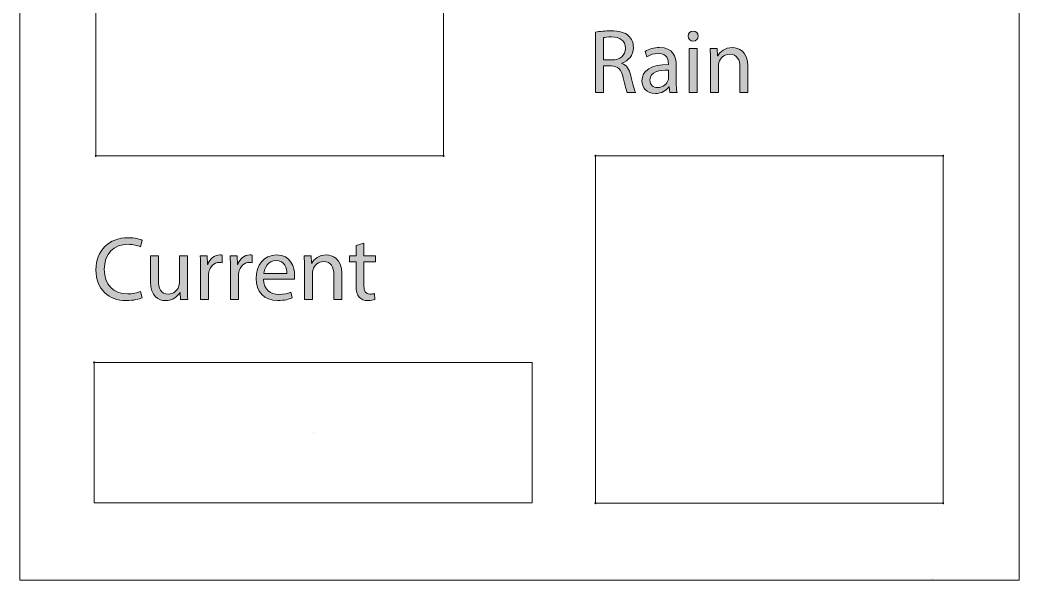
# Model space of a CAD drawing. Header units: inches. Extents: x 30.2 to 122.2, y 0.9 to 100.9.
# Drawn here: x 30.2 to 122.2, y 0.9 to 52.5 of the extents above; entities that cross this region are included whole.
import ezdxf

# ---------------------------------------------------------------- set-up
doc = ezdxf.new("R2010")
doc.units = ezdxf.units.IN
doc.header["$MEASUREMENT"] = 0
for name, color, linetype in [('20', 7, 'Continuous'), ('21', 7, 'Continuous'), ('23', 7, 'Continuous'), ('28', 7, 'Continuous'), ('41', 7, 'Continuous'), ('42', 7, 'Continuous')]:
    doc.layers.add(name, color=color, linetype=linetype)

# ---------------------------------------------------------------- blocks, each defined once
blk = doc.blocks.new('block 2')
at = {"layer": '41', "lineweight": 0}
blk.add_open_spline([(114.2, 0.979), (114.199, 0.979), (114.197, 0.978), (114.197, 0.976), (114.197, 0.975), (114.199, 0.974), (114.2, 0.974)], degree=3, knots=[0, 0, 0, 0, 1, 1, 1, 2, 2, 2, 2], dxfattribs=at)
blk = doc.blocks.new('block 3')
at = {"layer": '41', "lineweight": 0}
blk.add_open_spline([(114.197, 0.976), (114.197, 0.975), (114.199, 0.974), (114.2, 0.974), (114.201, 0.974), (114.202, 0.975), (114.202, 0.976)], degree=3, knots=[0, 0, 0, 0, 1, 1, 1, 2, 2, 2, 2], dxfattribs=at)
blk = doc.blocks.new('block 4')
at = {"layer": '41', "lineweight": 0}
blk.add_open_spline([(114.2, 0.979), (114.199, 0.979), (114.197, 0.978), (114.197, 0.976), (114.197, 0.975), (114.199, 0.974), (114.2, 0.974)], degree=3, knots=[0, 0, 0, 0, 1, 1, 1, 2, 2, 2, 2], dxfattribs=at)
blk = doc.blocks.new('block 5')
at = {"layer": '41', "lineweight": 0}
blk.add_open_spline([(114.2, 0.989), (114.199, 0.989), (114.197, 0.988), (114.197, 0.986), (114.197, 0.985), (114.199, 0.984), (114.2, 0.984)], degree=3, knots=[0, 0, 0, 0, 1, 1, 1, 2, 2, 2, 2], dxfattribs=at)
blk = doc.blocks.new('block 6')
at = {"layer": '41', "lineweight": 0}
blk.add_open_spline([(114.2, 0.999), (114.199, 0.999), (114.197, 0.998), (114.197, 0.996), (114.197, 0.995), (114.199, 0.994), (114.2, 0.994)], degree=3, knots=[0, 0, 0, 0, 1, 1, 1, 2, 2, 2, 2], dxfattribs=at)
blk = doc.blocks.new('block 7')
at = {"layer": '42', "lineweight": 0}
blk.add_open_spline([(114.197, 0.976), (114.197, 0.975), (114.199, 0.974), (114.2, 0.974), (114.201, 0.974), (114.202, 0.975), (114.202, 0.976)], degree=3, knots=[0, 0, 0, 0, 1, 1, 1, 2, 2, 2, 2], dxfattribs=at)
blk = doc.blocks.new('block 8')
at = {"layer": '42', "lineweight": 0}
blk.add_open_spline([(114.2, 0.979), (114.199, 0.979), (114.197, 0.978), (114.197, 0.976), (114.197, 0.975), (114.199, 0.974), (114.2, 0.974)], degree=3, knots=[0, 0, 0, 0, 1, 1, 1, 2, 2, 2, 2], dxfattribs=at)
blk = doc.blocks.new('block 9')
at = {"layer": '42', "lineweight": 0}
blk.add_open_spline([(114.2, 0.979), (114.199, 0.979), (114.197, 0.978), (114.197, 0.976), (114.197, 0.975), (114.199, 0.974), (114.2, 0.974)], degree=3, knots=[0, 0, 0, 0, 1, 1, 1, 2, 2, 2, 2], dxfattribs=at)
blk = doc.blocks.new('block 10')
at = {"layer": '42', "lineweight": 0}
blk.add_open_spline([(114.2, 0.989), (114.199, 0.989), (114.197, 0.988), (114.197, 0.986), (114.197, 0.985), (114.199, 0.984), (114.2, 0.984)], degree=3, knots=[0, 0, 0, 0, 1, 1, 1, 2, 2, 2, 2], dxfattribs=at)
blk = doc.blocks.new('block 11')
at = {"layer": '42', "lineweight": 0}
blk.add_open_spline([(114.2, 0.999), (114.199, 0.999), (114.197, 0.998), (114.197, 0.996), (114.197, 0.995), (114.199, 0.994), (114.2, 0.994)], degree=3, knots=[0, 0, 0, 0, 1, 1, 1, 2, 2, 2, 2], dxfattribs=at)
blk = doc.blocks.new('block 12')
at = {"layer": '20', "color": 7, "lineweight": 5}
blk.add_lwpolyline([(30.2, 0.894), (30.2, 100.894)], dxfattribs=at)
blk = doc.blocks.new('block 13')
at = {"layer": '20', "color": 7, "lineweight": 5}
blk.add_lwpolyline([(122.2, 0.894), (30.2, 0.894)], dxfattribs=at)
blk = doc.blocks.new('block 14')
at = {"layer": '20', "color": 7, "lineweight": 5}
blk.add_lwpolyline([(122.2, 100.894), (122.2, 0.894)], dxfattribs=at)
blk = doc.blocks.new('block 17')
at = {"layer": '23', "lineweight": 0}
blk.add_lwpolyline([(57.2, 14.476), (57.2, 14.476)], dxfattribs=at)
blk = doc.blocks.new('block 30')
at = {"layer": '21', "color": 2, "lineweight": 20}
blk.add_lwpolyline([(37.026, 20.95), (77.375, 20.95)], dxfattribs=at)
blk = doc.blocks.new('block 31')
at = {"layer": '21', "color": 2, "lineweight": 9}
blk.add_open_spline([(37.026, 21.002), (36.997, 21.002), (36.975, 20.979), (36.975, 20.95), (36.975, 20.922), (36.997, 20.899), (37.026, 20.899)], degree=3, knots=[0, 0, 0, 0, 1, 1, 1, 2, 2, 2, 2], dxfattribs=at)
blk = doc.blocks.new('block 32')
at = {"layer": '21', "color": 2, "lineweight": 20}
blk.add_lwpolyline([(77.375, 20.95), (77.375, 8.002)], dxfattribs=at)
blk = doc.blocks.new('block 33')
at = {"layer": '21', "color": 2, "lineweight": 20}
blk.add_lwpolyline([(77.375, 8.002), (37.026, 8.002)], dxfattribs=at)
blk = doc.blocks.new('block 34')
at = {"layer": '21', "color": 2, "lineweight": 20}
blk.add_lwpolyline([(37.026, 8.002), (37.026, 20.95)], dxfattribs=at)
blk = doc.blocks.new('block 35')
at = {"layer": '21', "color": 2, "lineweight": 9}
blk.add_open_spline([(37.077, 20.95), (37.077, 20.979), (37.054, 21.002), (37.026, 21.002), (36.997, 21.002), (36.975, 20.979), (36.975, 20.95)], degree=3, knots=[0, 0, 0, 0, 1, 1, 1, 2, 2, 2, 2], dxfattribs=at)
blk = doc.blocks.new('block 39')
at = {"layer": '21', "color": 2, "lineweight": 20}
blk.add_lwpolyline([(69.2, 71.976), (69.2, 39.976)], dxfattribs=at)
blk = doc.blocks.new('block 40')
at = {"layer": '21', "color": 2, "lineweight": 9}
blk.add_open_spline([(69.149, 39.976), (69.149, 39.948), (69.172, 39.926), (69.2, 39.926), (69.228, 39.926), (69.251, 39.948), (69.251, 39.976)], degree=3, knots=[0, 0, 0, 0, 1, 1, 1, 2, 2, 2, 2], dxfattribs=at)
blk = doc.blocks.new('block 42')
at = {"layer": '21', "color": 2, "lineweight": 20}
blk.add_lwpolyline([(69.2, 39.976), (37.2, 39.976)], dxfattribs=at)
blk = doc.blocks.new('block 43')
at = {"layer": '21', "color": 2, "lineweight": 9}
blk.add_open_spline([(37.2, 40.027), (37.172, 40.027), (37.149, 40.004), (37.149, 39.976), (37.149, 39.948), (37.172, 39.926), (37.2, 39.926)], degree=3, knots=[0, 0, 0, 0, 1, 1, 1, 2, 2, 2, 2], dxfattribs=at)
blk = doc.blocks.new('block 44')
at = {"layer": '21', "color": 2, "lineweight": 9}
blk.add_open_spline([(69.2, 39.926), (69.228, 39.926), (69.251, 39.948), (69.251, 39.976), (69.251, 40.004), (69.228, 40.027), (69.2, 40.027)], degree=3, knots=[0, 0, 0, 0, 1, 1, 1, 2, 2, 2, 2], dxfattribs=at)
blk = doc.blocks.new('block 45')
at = {"layer": '21', "color": 2, "lineweight": 20}
blk.add_lwpolyline([(37.2, 39.976), (37.2, 71.976)], dxfattribs=at)
blk = doc.blocks.new('block 47')
at = {"layer": '21', "color": 2, "lineweight": 9}
blk.add_open_spline([(37.149, 39.976), (37.149, 39.948), (37.172, 39.926), (37.2, 39.926), (37.228, 39.926), (37.251, 39.948), (37.251, 39.976)], degree=3, knots=[0, 0, 0, 0, 1, 1, 1, 2, 2, 2, 2], dxfattribs=at)
blk = doc.blocks.new('block 48')
at = {"layer": '21', "color": 2, "lineweight": 20}
blk.add_lwpolyline([(83.2, 39.976), (115.2, 39.976)], dxfattribs=at)
blk = doc.blocks.new('block 49')
at = {"layer": '21', "color": 2, "lineweight": 9}
blk.add_open_spline([(115.2, 39.926), (115.228, 39.926), (115.251, 39.948), (115.251, 39.976), (115.251, 40.004), (115.228, 40.027), (115.2, 40.027)], degree=3, knots=[0, 0, 0, 0, 1, 1, 1, 2, 2, 2, 2], dxfattribs=at)
blk = doc.blocks.new('block 50')
at = {"layer": '21', "color": 2, "lineweight": 9}
blk.add_open_spline([(83.2, 40.027), (83.172, 40.027), (83.149, 40.004), (83.149, 39.976), (83.149, 39.948), (83.172, 39.926), (83.2, 39.926)], degree=3, knots=[0, 0, 0, 0, 1, 1, 1, 2, 2, 2, 2], dxfattribs=at)
blk = doc.blocks.new('block 51')
at = {"layer": '21', "color": 2, "lineweight": 20}
blk.add_lwpolyline([(115.2, 39.976), (115.2, 7.976)], dxfattribs=at)
blk = doc.blocks.new('block 52')
at = {"layer": '21', "color": 2, "lineweight": 9}
blk.add_open_spline([(115.149, 7.976), (115.149, 7.948), (115.172, 7.926), (115.2, 7.926), (115.228, 7.926), (115.251, 7.948), (115.251, 7.976)], degree=3, knots=[0, 0, 0, 0, 1, 1, 1, 2, 2, 2, 2], dxfattribs=at)
blk = doc.blocks.new('block 53')
at = {"layer": '21', "color": 2, "lineweight": 9}
blk.add_open_spline([(115.251, 39.976), (115.251, 40.004), (115.228, 40.027), (115.2, 40.027), (115.172, 40.027), (115.149, 40.004), (115.149, 39.976)], degree=3, knots=[0, 0, 0, 0, 1, 1, 1, 2, 2, 2, 2], dxfattribs=at)
blk = doc.blocks.new('block 54')
at = {"layer": '21', "color": 2, "lineweight": 20}
blk.add_lwpolyline([(115.2, 7.976), (83.2, 7.976)], dxfattribs=at)
blk = doc.blocks.new('block 55')
at = {"layer": '21', "color": 2, "lineweight": 9}
blk.add_open_spline([(83.2, 8.027), (83.172, 8.027), (83.149, 8.004), (83.149, 7.976), (83.149, 7.948), (83.172, 7.926), (83.2, 7.926)], degree=3, knots=[0, 0, 0, 0, 1, 1, 1, 2, 2, 2, 2], dxfattribs=at)
blk = doc.blocks.new('block 56')
at = {"layer": '21', "color": 2, "lineweight": 9}
blk.add_open_spline([(115.2, 7.926), (115.228, 7.926), (115.251, 7.948), (115.251, 7.976), (115.251, 8.004), (115.228, 8.027), (115.2, 8.027)], degree=3, knots=[0, 0, 0, 0, 1, 1, 1, 2, 2, 2, 2], dxfattribs=at)
blk = doc.blocks.new('block 57')
at = {"layer": '21', "color": 2, "lineweight": 20}
blk.add_lwpolyline([(83.2, 7.976), (83.2, 39.976)], dxfattribs=at)
blk = doc.blocks.new('block 58')
at = {"layer": '21', "color": 2, "lineweight": 9}
blk.add_open_spline([(83.251, 39.976), (83.251, 40.004), (83.228, 40.027), (83.2, 40.027), (83.172, 40.027), (83.149, 40.004), (83.149, 39.976)], degree=3, knots=[0, 0, 0, 0, 1, 1, 1, 2, 2, 2, 2], dxfattribs=at)
blk = doc.blocks.new('block 59')
at = {"layer": '21', "color": 2, "lineweight": 9}
blk.add_open_spline([(83.149, 7.976), (83.149, 7.948), (83.172, 7.926), (83.2, 7.926), (83.228, 7.926), (83.251, 7.948), (83.251, 7.976)], degree=3, knots=[0, 0, 0, 0, 1, 1, 1, 2, 2, 2, 2], dxfattribs=at)
blk = doc.blocks.new('block 61')
at = {"layer": '28'}
h = blk.add_hatch(color=7, dxfattribs=at)
h.dxf.hatch_style = 2
edge = h.paths.add_edge_path()
edge.add_spline(control_points=[(83.213, 51.38), (83.581, 51.455), (84.109, 51.497), (84.611, 51.497), (85.389, 51.497), (85.892, 51.355), (86.243, 51.037), (86.528, 50.786), (86.687, 50.4), (86.687, 49.965), (86.687, 49.22), (86.218, 48.726), (85.624, 48.526), (85.624, 48.526), (85.624, 48.5), (85.624, 48.5), (86.059, 48.35), (86.319, 47.948), (86.452, 47.362), (86.637, 46.575), (86.771, 46.031), (86.888, 45.814), (86.888, 45.814), (86.134, 45.814), (86.134, 45.814), (86.042, 45.973), (85.917, 46.458), (85.758, 47.161), (85.59, 47.94), (85.289, 48.233), (84.628, 48.258), (84.628, 48.258), (83.941, 48.258), (83.941, 48.258), (83.941, 48.258), (83.941, 45.814), (83.941, 45.814), (83.941, 45.814), (83.213, 45.814), (83.213, 45.814), (83.213, 45.814), (83.213, 51.38), (83.213, 51.38)], knot_values=[0, 0, 0, 0, 1, 1, 1, 2, 2, 2, 3, 3, 3, 4, 4, 4, 5, 5, 5, 6, 6, 6, 7, 7, 7, 8, 8, 8, 9, 9, 9, 10, 10, 10, 11, 11, 11, 12, 12, 12, 13, 13, 13, 14, 14, 14, 14], degree=3, periodic=1)
edge = h.paths.add_edge_path()
edge.add_spline(control_points=[(83.941, 48.81), (83.941, 48.81), (84.686, 48.81), (84.686, 48.81), (85.465, 48.81), (85.959, 49.237), (85.959, 49.882), (85.959, 50.61), (85.431, 50.928), (84.661, 50.936), (84.309, 50.936), (84.059, 50.903), (83.941, 50.869), (83.941, 50.869), (83.941, 48.81), (83.941, 48.81)], knot_values=[0, 0, 0, 0, 1, 1, 1, 2, 2, 2, 3, 3, 3, 4, 4, 4, 5, 5, 5, 5], degree=3, periodic=1)
h = blk.add_hatch(color=7, dxfattribs=at)
h.dxf.hatch_style = 2
edge = h.paths.add_edge_path()
edge.add_spline(control_points=[(92.646, 51.003), (92.654, 50.752), (92.47, 50.551), (92.177, 50.551), (91.918, 50.551), (91.734, 50.752), (91.734, 51.003), (91.734, 51.263), (91.926, 51.464), (92.194, 51.464), (92.47, 51.464), (92.646, 51.263), (92.646, 51.003)], knot_values=[0, 0, 0, 0, 1, 1, 1, 2, 2, 2, 3, 3, 3, 4, 4, 4, 4], degree=3, periodic=1)
h.paths.add_polyline_path([(91.826, 45.814), (91.826, 49.865), (92.562, 49.865), (92.562, 45.814)])
h = blk.add_hatch(color=7, dxfattribs=at)
h.dxf.hatch_style = 2
edge = h.paths.add_edge_path()
edge.add_spline(control_points=[(90.035, 45.814), (90.035, 45.814), (89.976, 46.324), (89.976, 46.324), (89.976, 46.324), (89.951, 46.324), (89.951, 46.324), (89.725, 46.006), (89.29, 45.722), (88.712, 45.722), (87.892, 45.722), (87.473, 46.299), (87.473, 46.885), (87.473, 47.864), (88.344, 48.4), (89.909, 48.392), (89.909, 48.392), (89.909, 48.475), (89.909, 48.475), (89.909, 48.81), (89.817, 49.413), (88.989, 49.413), (88.612, 49.413), (88.219, 49.296), (87.934, 49.112), (87.934, 49.112), (87.767, 49.597), (87.767, 49.597), (88.101, 49.815), (88.587, 49.957), (89.097, 49.957), (90.336, 49.957), (90.638, 49.112), (90.638, 48.3), (90.638, 48.3), (90.638, 46.784), (90.638, 46.784), (90.638, 46.433), (90.654, 46.09), (90.705, 45.814), (90.705, 45.814), (90.035, 45.814), (90.035, 45.814)], knot_values=[0, 0, 0, 0, 1, 1, 1, 2, 2, 2, 3, 3, 3, 4, 4, 4, 5, 5, 5, 6, 6, 6, 7, 7, 7, 8, 8, 8, 9, 9, 9, 10, 10, 10, 11, 11, 11, 12, 12, 12, 13, 13, 13, 14, 14, 14, 14], degree=3, periodic=1)
edge = h.paths.add_edge_path()
edge.add_spline(control_points=[(89.926, 47.881), (89.123, 47.898), (88.21, 47.756), (88.21, 46.969), (88.21, 46.492), (88.528, 46.266), (88.905, 46.266), (89.432, 46.266), (89.767, 46.6), (89.884, 46.944), (89.909, 47.019), (89.926, 47.103), (89.926, 47.178), (89.926, 47.178), (89.926, 47.881), (89.926, 47.881)], knot_values=[0, 0, 0, 0, 1, 1, 1, 2, 2, 2, 3, 3, 3, 4, 4, 4, 5, 5, 5, 5], degree=3, periodic=1)
h = blk.add_hatch(color=7, dxfattribs=at)
h.dxf.hatch_style = 2
edge = h.paths.add_edge_path()
edge.add_spline(control_points=[(93.784, 48.768), (93.784, 49.187), (93.776, 49.53), (93.751, 49.865), (93.751, 49.865), (94.404, 49.865), (94.404, 49.865), (94.404, 49.865), (94.446, 49.195), (94.446, 49.195), (94.446, 49.195), (94.462, 49.195), (94.462, 49.195), (94.663, 49.58), (95.132, 49.957), (95.802, 49.957), (96.362, 49.957), (97.233, 49.622), (97.233, 48.233), (97.233, 48.233), (97.233, 45.814), (97.233, 45.814), (97.233, 45.814), (96.496, 45.814), (96.496, 45.814), (96.496, 45.814), (96.496, 48.149), (96.496, 48.149), (96.496, 48.802), (96.254, 49.346), (95.559, 49.346), (95.073, 49.346), (94.697, 49.003), (94.571, 48.593), (94.538, 48.5), (94.521, 48.375), (94.521, 48.249), (94.521, 48.249), (94.521, 45.814), (94.521, 45.814), (94.521, 45.814), (93.784, 45.814), (93.784, 45.814), (93.784, 45.814), (93.784, 48.768), (93.784, 48.768)], knot_values=[0, 0, 0, 0, 1, 1, 1, 2, 2, 2, 3, 3, 3, 4, 4, 4, 5, 5, 5, 6, 6, 6, 7, 7, 7, 8, 8, 8, 9, 9, 9, 10, 10, 10, 11, 11, 11, 12, 12, 12, 13, 13, 13, 14, 14, 14, 15, 15, 15, 15], degree=3, periodic=1)
at = {"layer": '28', "lineweight": 0}
blk.add_lwpolyline([(91.826, 45.814), (91.826, 49.865), (92.562, 49.865), (92.562, 45.814), (91.826, 45.814)], dxfattribs=at)
for points, knots in [([(83.213, 51.38), (83.581, 51.455), (84.109, 51.497), (84.611, 51.497), (85.389, 51.497), (85.892, 51.355), (86.243, 51.037), (86.528, 50.786), (86.687, 50.4), (86.687, 49.965), (86.687, 49.22), (86.218, 48.726), (85.624, 48.526), (85.624, 48.526), (85.624, 48.5), (85.624, 48.5), (86.059, 48.35), (86.319, 47.948), (86.452, 47.362), (86.637, 46.575), (86.771, 46.031), (86.888, 45.814), (86.888, 45.814), (86.134, 45.814), (86.134, 45.814), (86.042, 45.973), (85.917, 46.458), (85.758, 47.161), (85.59, 47.94), (85.289, 48.233), (84.628, 48.258), (84.628, 48.258), (83.941, 48.258), (83.941, 48.258), (83.941, 48.258), (83.941, 45.814), (83.941, 45.814), (83.941, 45.814), (83.213, 45.814), (83.213, 45.814), (83.213, 45.814), (83.213, 51.38), (83.213, 51.38)], [0, 0, 0, 0, 1, 1, 1, 2, 2, 2, 3, 3, 3, 4, 4, 4, 5, 5, 5, 6, 6, 6, 7, 7, 7, 8, 8, 8, 9, 9, 9, 10, 10, 10, 11, 11, 11, 12, 12, 12, 13, 13, 13, 14, 14, 14, 14]), ([(83.941, 48.81), (83.941, 48.81), (84.686, 48.81), (84.686, 48.81), (85.465, 48.81), (85.959, 49.237), (85.959, 49.882), (85.959, 50.61), (85.431, 50.928), (84.661, 50.936), (84.309, 50.936), (84.059, 50.903), (83.941, 50.869), (83.941, 50.869), (83.941, 48.81), (83.941, 48.81)], [0, 0, 0, 0, 1, 1, 1, 2, 2, 2, 3, 3, 3, 4, 4, 4, 5, 5, 5, 5]), ([(92.646, 51.003), (92.654, 50.752), (92.47, 50.551), (92.177, 50.551), (91.918, 50.551), (91.734, 50.752), (91.734, 51.003), (91.734, 51.263), (91.926, 51.464), (92.194, 51.464), (92.47, 51.464), (92.646, 51.263), (92.646, 51.003)], [0, 0, 0, 0, 1, 1, 1, 2, 2, 2, 3, 3, 3, 4, 4, 4, 4]), ([(90.035, 45.814), (90.035, 45.814), (89.976, 46.324), (89.976, 46.324), (89.976, 46.324), (89.951, 46.324), (89.951, 46.324), (89.725, 46.006), (89.29, 45.722), (88.712, 45.722), (87.892, 45.722), (87.473, 46.299), (87.473, 46.885), (87.473, 47.864), (88.344, 48.4), (89.909, 48.392), (89.909, 48.392), (89.909, 48.475), (89.909, 48.475), (89.909, 48.81), (89.817, 49.413), (88.989, 49.413), (88.612, 49.413), (88.219, 49.296), (87.934, 49.112), (87.934, 49.112), (87.767, 49.597), (87.767, 49.597), (88.101, 49.815), (88.587, 49.957), (89.097, 49.957), (90.336, 49.957), (90.638, 49.112), (90.638, 48.3), (90.638, 48.3), (90.638, 46.784), (90.638, 46.784), (90.638, 46.433), (90.654, 46.09), (90.705, 45.814), (90.705, 45.814), (90.035, 45.814), (90.035, 45.814)], [0, 0, 0, 0, 1, 1, 1, 2, 2, 2, 3, 3, 3, 4, 4, 4, 5, 5, 5, 6, 6, 6, 7, 7, 7, 8, 8, 8, 9, 9, 9, 10, 10, 10, 11, 11, 11, 12, 12, 12, 13, 13, 13, 14, 14, 14, 14]), ([(93.784, 48.768), (93.784, 49.187), (93.776, 49.53), (93.751, 49.865), (93.751, 49.865), (94.404, 49.865), (94.404, 49.865), (94.404, 49.865), (94.446, 49.195), (94.446, 49.195), (94.446, 49.195), (94.462, 49.195), (94.462, 49.195), (94.663, 49.58), (95.132, 49.957), (95.802, 49.957), (96.362, 49.957), (97.233, 49.622), (97.233, 48.233), (97.233, 48.233), (97.233, 45.814), (97.233, 45.814), (97.233, 45.814), (96.496, 45.814), (96.496, 45.814), (96.496, 45.814), (96.496, 48.149), (96.496, 48.149), (96.496, 48.802), (96.254, 49.346), (95.559, 49.346), (95.073, 49.346), (94.697, 49.003), (94.571, 48.593), (94.538, 48.5), (94.521, 48.375), (94.521, 48.249), (94.521, 48.249), (94.521, 45.814), (94.521, 45.814), (94.521, 45.814), (93.784, 45.814), (93.784, 45.814), (93.784, 45.814), (93.784, 48.768), (93.784, 48.768)], [0, 0, 0, 0, 1, 1, 1, 2, 2, 2, 3, 3, 3, 4, 4, 4, 5, 5, 5, 6, 6, 6, 7, 7, 7, 8, 8, 8, 9, 9, 9, 10, 10, 10, 11, 11, 11, 12, 12, 12, 13, 13, 13, 14, 14, 14, 15, 15, 15, 15]), ([(89.926, 47.881), (89.123, 47.898), (88.21, 47.756), (88.21, 46.969), (88.21, 46.492), (88.528, 46.266), (88.905, 46.266), (89.432, 46.266), (89.767, 46.6), (89.884, 46.944), (89.909, 47.019), (89.926, 47.103), (89.926, 47.178), (89.926, 47.178), (89.926, 47.881), (89.926, 47.881)], [0, 0, 0, 0, 1, 1, 1, 2, 2, 2, 3, 3, 3, 4, 4, 4, 5, 5, 5, 5])]:
    blk.add_open_spline(points, degree=3, knots=knots, dxfattribs=at)
blk = doc.blocks.new('block 62')
at = {"layer": '28'}
h = blk.add_hatch(color=7, dxfattribs=at)
h.dxf.hatch_style = 2
edge = h.paths.add_edge_path()
edge.add_spline(control_points=[(41.456, 26.91), (41.189, 26.777), (40.656, 26.643), (39.972, 26.643), (38.389, 26.643), (37.198, 27.643), (37.198, 29.485), (37.198, 31.243), (38.389, 32.435), (40.131, 32.435), (40.831, 32.435), (41.272, 32.285), (41.464, 32.185), (41.464, 32.185), (41.289, 31.593), (41.289, 31.593), (41.014, 31.727), (40.622, 31.826), (40.156, 31.826), (38.839, 31.826), (37.964, 30.985), (37.964, 29.51), (37.964, 28.135), (38.756, 27.252), (40.122, 27.252), (40.564, 27.252), (41.014, 27.343), (41.306, 27.485), (41.306, 27.485), (41.456, 26.91), (41.456, 26.91)], knot_values=[0, 0, 0, 0, 1, 1, 1, 2, 2, 2, 3, 3, 3, 4, 4, 4, 5, 5, 5, 6, 6, 6, 7, 7, 7, 8, 8, 8, 9, 9, 9, 10, 10, 10, 10], degree=3, periodic=1)
h = blk.add_hatch(color=7, dxfattribs=at)
h.dxf.hatch_style = 2
edge = h.paths.add_edge_path()
edge.add_spline(control_points=[(61.875, 31.918), (61.875, 31.918), (61.875, 30.76), (61.875, 30.76), (61.875, 30.76), (62.924, 30.76), (62.924, 30.76), (62.924, 30.76), (62.924, 30.201), (62.924, 30.201), (62.924, 30.201), (61.875, 30.201), (61.875, 30.201), (61.875, 30.201), (61.875, 28.027), (61.875, 28.027), (61.875, 27.527), (62.016, 27.243), (62.425, 27.243), (62.616, 27.243), (62.758, 27.268), (62.85, 27.293), (62.85, 27.293), (62.883, 26.743), (62.883, 26.743), (62.741, 26.685), (62.516, 26.643), (62.233, 26.643), (61.891, 26.643), (61.616, 26.752), (61.441, 26.952), (61.233, 27.168), (61.158, 27.527), (61.158, 28.002), (61.158, 28.002), (61.158, 30.201), (61.158, 30.201), (61.158, 30.201), (60.533, 30.201), (60.533, 30.201), (60.533, 30.201), (60.533, 30.76), (60.533, 30.76), (60.533, 30.76), (61.158, 30.76), (61.158, 30.76), (61.158, 30.76), (61.158, 31.727), (61.158, 31.727), (61.158, 31.727), (61.875, 31.918), (61.875, 31.918)], knot_values=[0, 0, 0, 0, 1, 1, 1, 2, 2, 2, 3, 3, 3, 4, 4, 4, 5, 5, 5, 6, 6, 6, 7, 7, 7, 8, 8, 8, 9, 9, 9, 10, 10, 10, 11, 11, 11, 12, 12, 12, 13, 13, 13, 14, 14, 14, 15, 15, 15, 16, 16, 16, 17, 17, 17, 17], degree=3, periodic=1)
h = blk.add_hatch(color=7, dxfattribs=at)
h.dxf.hatch_style = 2
edge = h.paths.add_edge_path()
edge.add_spline(control_points=[(45.613, 27.827), (45.613, 27.41), (45.621, 27.043), (45.646, 26.727), (45.646, 26.727), (44.996, 26.727), (44.996, 26.727), (44.996, 26.727), (44.955, 27.385), (44.955, 27.385), (44.955, 27.385), (44.938, 27.385), (44.938, 27.385), (44.746, 27.06), (44.321, 26.635), (43.605, 26.635), (42.971, 26.635), (42.213, 26.985), (42.213, 28.402), (42.213, 28.402), (42.213, 30.76), (42.213, 30.76), (42.213, 30.76), (42.946, 30.76), (42.946, 30.76), (42.946, 30.76), (42.946, 28.527), (42.946, 28.527), (42.946, 27.76), (43.18, 27.243), (43.846, 27.243), (44.338, 27.243), (44.679, 27.585), (44.813, 27.91), (44.854, 28.018), (44.879, 28.152), (44.879, 28.285), (44.879, 28.285), (44.879, 30.76), (44.879, 30.76), (44.879, 30.76), (45.613, 30.76), (45.613, 30.76), (45.613, 30.76), (45.613, 27.827), (45.613, 27.827)], knot_values=[0, 0, 0, 0, 1, 1, 1, 2, 2, 2, 3, 3, 3, 4, 4, 4, 5, 5, 5, 6, 6, 6, 7, 7, 7, 8, 8, 8, 9, 9, 9, 10, 10, 10, 11, 11, 11, 12, 12, 12, 13, 13, 13, 14, 14, 14, 15, 15, 15, 15], degree=3, periodic=1)
h = blk.add_hatch(color=7, dxfattribs=at)
h.dxf.hatch_style = 2
edge = h.paths.add_edge_path()
edge.add_spline(control_points=[(46.828, 29.501), (46.828, 29.976), (46.82, 30.385), (46.795, 30.76), (46.795, 30.76), (47.437, 30.76), (47.437, 30.76), (47.437, 30.76), (47.462, 29.968), (47.462, 29.968), (47.462, 29.968), (47.495, 29.968), (47.495, 29.968), (47.678, 30.51), (48.12, 30.852), (48.612, 30.852), (48.695, 30.852), (48.753, 30.843), (48.82, 30.826), (48.82, 30.826), (48.82, 30.135), (48.82, 30.135), (48.745, 30.151), (48.67, 30.16), (48.57, 30.16), (48.053, 30.16), (47.687, 29.768), (47.587, 29.218), (47.57, 29.118), (47.553, 29.002), (47.553, 28.876), (47.553, 28.876), (47.553, 26.727), (47.553, 26.727), (47.553, 26.727), (46.828, 26.727), (46.828, 26.727), (46.828, 26.727), (46.828, 29.501), (46.828, 29.501)], knot_values=[0, 0, 0, 0, 1, 1, 1, 2, 2, 2, 3, 3, 3, 4, 4, 4, 5, 5, 5, 6, 6, 6, 7, 7, 7, 8, 8, 8, 9, 9, 9, 10, 10, 10, 11, 11, 11, 12, 12, 12, 13, 13, 13, 13], degree=3, periodic=1)
h = blk.add_hatch(color=7, dxfattribs=at)
h.dxf.hatch_style = 2
edge = h.paths.add_edge_path()
edge.add_spline(control_points=[(49.586, 29.501), (49.586, 29.976), (49.578, 30.385), (49.553, 30.76), (49.553, 30.76), (50.194, 30.76), (50.194, 30.76), (50.194, 30.76), (50.219, 29.968), (50.219, 29.968), (50.219, 29.968), (50.253, 29.968), (50.253, 29.968), (50.436, 30.51), (50.878, 30.852), (51.369, 30.852), (51.453, 30.852), (51.511, 30.843), (51.578, 30.826), (51.578, 30.826), (51.578, 30.135), (51.578, 30.135), (51.503, 30.151), (51.428, 30.16), (51.328, 30.16), (50.811, 30.16), (50.444, 29.768), (50.344, 29.218), (50.328, 29.118), (50.311, 29.002), (50.311, 28.876), (50.311, 28.876), (50.311, 26.727), (50.311, 26.727), (50.311, 26.727), (49.586, 26.727), (49.586, 26.727), (49.586, 26.727), (49.586, 29.501), (49.586, 29.501)], knot_values=[0, 0, 0, 0, 1, 1, 1, 2, 2, 2, 3, 3, 3, 4, 4, 4, 5, 5, 5, 6, 6, 6, 7, 7, 7, 8, 8, 8, 9, 9, 9, 10, 10, 10, 11, 11, 11, 12, 12, 12, 13, 13, 13, 13], degree=3, periodic=1)
h = blk.add_hatch(color=7, dxfattribs=at)
h.dxf.hatch_style = 2
edge = h.paths.add_edge_path()
edge.add_spline(control_points=[(52.635, 28.61), (52.652, 27.618), (53.285, 27.21), (54.019, 27.21), (54.544, 27.21), (54.86, 27.302), (55.135, 27.418), (55.135, 27.418), (55.26, 26.893), (55.26, 26.893), (55.002, 26.777), (54.56, 26.643), (53.919, 26.643), (52.677, 26.643), (51.935, 27.46), (51.935, 28.677), (51.935, 29.893), (52.652, 30.852), (53.827, 30.852), (55.144, 30.852), (55.493, 29.693), (55.493, 28.952), (55.493, 28.802), (55.477, 28.685), (55.468, 28.61), (55.468, 28.61), (52.635, 28.61), (52.635, 28.61)], knot_values=[0, 0, 0, 0, 1, 1, 1, 2, 2, 2, 3, 3, 3, 4, 4, 4, 5, 5, 5, 6, 6, 6, 7, 7, 7, 8, 8, 8, 9, 9, 9, 9], degree=3, periodic=1)
edge = h.paths.add_edge_path()
edge.add_spline(control_points=[(54.785, 29.135), (54.794, 29.602), (54.594, 30.326), (53.769, 30.326), (53.027, 30.326), (52.702, 29.643), (52.644, 29.135), (52.644, 29.135), (54.785, 29.135), (54.785, 29.135)], knot_values=[0, 0, 0, 0, 1, 1, 1, 2, 2, 2, 3, 3, 3, 3], degree=3, periodic=1)
h = blk.add_hatch(color=7, dxfattribs=at)
h.dxf.hatch_style = 2
edge = h.paths.add_edge_path()
edge.add_spline(control_points=[(56.401, 29.668), (56.401, 30.085), (56.393, 30.426), (56.368, 30.76), (56.368, 30.76), (57.018, 30.76), (57.018, 30.76), (57.018, 30.76), (57.059, 30.093), (57.059, 30.093), (57.059, 30.093), (57.076, 30.093), (57.076, 30.093), (57.276, 30.476), (57.743, 30.852), (58.409, 30.852), (58.967, 30.852), (59.834, 30.518), (59.834, 29.135), (59.834, 29.135), (59.834, 26.727), (59.834, 26.727), (59.834, 26.727), (59.101, 26.727), (59.101, 26.727), (59.101, 26.727), (59.101, 29.051), (59.101, 29.051), (59.101, 29.702), (58.859, 30.243), (58.168, 30.243), (57.684, 30.243), (57.309, 29.901), (57.184, 29.493), (57.151, 29.401), (57.134, 29.276), (57.134, 29.152), (57.134, 29.152), (57.134, 26.727), (57.134, 26.727), (57.134, 26.727), (56.401, 26.727), (56.401, 26.727), (56.401, 26.727), (56.401, 29.668), (56.401, 29.668)], knot_values=[0, 0, 0, 0, 1, 1, 1, 2, 2, 2, 3, 3, 3, 4, 4, 4, 5, 5, 5, 6, 6, 6, 7, 7, 7, 8, 8, 8, 9, 9, 9, 10, 10, 10, 11, 11, 11, 12, 12, 12, 13, 13, 13, 14, 14, 14, 15, 15, 15, 15], degree=3, periodic=1)
at = {"layer": '28', "lineweight": 0}
for points, knots in [([(41.456, 26.91), (41.189, 26.777), (40.656, 26.643), (39.972, 26.643), (38.389, 26.643), (37.198, 27.643), (37.198, 29.485), (37.198, 31.243), (38.389, 32.435), (40.131, 32.435), (40.831, 32.435), (41.272, 32.285), (41.464, 32.185), (41.464, 32.185), (41.289, 31.593), (41.289, 31.593), (41.014, 31.727), (40.622, 31.826), (40.156, 31.826), (38.839, 31.826), (37.964, 30.985), (37.964, 29.51), (37.964, 28.135), (38.756, 27.252), (40.122, 27.252), (40.564, 27.252), (41.014, 27.343), (41.306, 27.485), (41.306, 27.485), (41.456, 26.91), (41.456, 26.91)], [0, 0, 0, 0, 1, 1, 1, 2, 2, 2, 3, 3, 3, 4, 4, 4, 5, 5, 5, 6, 6, 6, 7, 7, 7, 8, 8, 8, 9, 9, 9, 10, 10, 10, 10]), ([(61.875, 31.918), (61.875, 31.918), (61.875, 30.76), (61.875, 30.76), (61.875, 30.76), (62.924, 30.76), (62.924, 30.76), (62.924, 30.76), (62.924, 30.201), (62.924, 30.201), (62.924, 30.201), (61.875, 30.201), (61.875, 30.201), (61.875, 30.201), (61.875, 28.027), (61.875, 28.027), (61.875, 27.527), (62.016, 27.243), (62.425, 27.243), (62.616, 27.243), (62.758, 27.268), (62.85, 27.293), (62.85, 27.293), (62.883, 26.743), (62.883, 26.743), (62.741, 26.685), (62.516, 26.643), (62.233, 26.643), (61.891, 26.643), (61.616, 26.752), (61.441, 26.952), (61.233, 27.168), (61.158, 27.527), (61.158, 28.002), (61.158, 28.002), (61.158, 30.201), (61.158, 30.201), (61.158, 30.201), (60.533, 30.201), (60.533, 30.201), (60.533, 30.201), (60.533, 30.76), (60.533, 30.76), (60.533, 30.76), (61.158, 30.76), (61.158, 30.76), (61.158, 30.76), (61.158, 31.727), (61.158, 31.727), (61.158, 31.727), (61.875, 31.918), (61.875, 31.918)], [0, 0, 0, 0, 1, 1, 1, 2, 2, 2, 3, 3, 3, 4, 4, 4, 5, 5, 5, 6, 6, 6, 7, 7, 7, 8, 8, 8, 9, 9, 9, 10, 10, 10, 11, 11, 11, 12, 12, 12, 13, 13, 13, 14, 14, 14, 15, 15, 15, 16, 16, 16, 17, 17, 17, 17]), ([(45.613, 27.827), (45.613, 27.41), (45.621, 27.043), (45.646, 26.727), (45.646, 26.727), (44.996, 26.727), (44.996, 26.727), (44.996, 26.727), (44.955, 27.385), (44.955, 27.385), (44.955, 27.385), (44.938, 27.385), (44.938, 27.385), (44.746, 27.06), (44.321, 26.635), (43.605, 26.635), (42.971, 26.635), (42.213, 26.985), (42.213, 28.402), (42.213, 28.402), (42.213, 30.76), (42.213, 30.76), (42.213, 30.76), (42.946, 30.76), (42.946, 30.76), (42.946, 30.76), (42.946, 28.527), (42.946, 28.527), (42.946, 27.76), (43.18, 27.243), (43.846, 27.243), (44.338, 27.243), (44.679, 27.585), (44.813, 27.91), (44.854, 28.018), (44.879, 28.152), (44.879, 28.285), (44.879, 28.285), (44.879, 30.76), (44.879, 30.76), (44.879, 30.76), (45.613, 30.76), (45.613, 30.76), (45.613, 30.76), (45.613, 27.827), (45.613, 27.827)], [0, 0, 0, 0, 1, 1, 1, 2, 2, 2, 3, 3, 3, 4, 4, 4, 5, 5, 5, 6, 6, 6, 7, 7, 7, 8, 8, 8, 9, 9, 9, 10, 10, 10, 11, 11, 11, 12, 12, 12, 13, 13, 13, 14, 14, 14, 15, 15, 15, 15]), ([(46.828, 29.501), (46.828, 29.976), (46.82, 30.385), (46.795, 30.76), (46.795, 30.76), (47.437, 30.76), (47.437, 30.76), (47.437, 30.76), (47.462, 29.968), (47.462, 29.968), (47.462, 29.968), (47.495, 29.968), (47.495, 29.968), (47.678, 30.51), (48.12, 30.852), (48.612, 30.852), (48.695, 30.852), (48.753, 30.843), (48.82, 30.826), (48.82, 30.826), (48.82, 30.135), (48.82, 30.135), (48.745, 30.151), (48.67, 30.16), (48.57, 30.16), (48.053, 30.16), (47.687, 29.768), (47.587, 29.218), (47.57, 29.118), (47.553, 29.002), (47.553, 28.876), (47.553, 28.876), (47.553, 26.727), (47.553, 26.727), (47.553, 26.727), (46.828, 26.727), (46.828, 26.727), (46.828, 26.727), (46.828, 29.501), (46.828, 29.501)], [0, 0, 0, 0, 1, 1, 1, 2, 2, 2, 3, 3, 3, 4, 4, 4, 5, 5, 5, 6, 6, 6, 7, 7, 7, 8, 8, 8, 9, 9, 9, 10, 10, 10, 11, 11, 11, 12, 12, 12, 13, 13, 13, 13]), ([(49.586, 29.501), (49.586, 29.976), (49.578, 30.385), (49.553, 30.76), (49.553, 30.76), (50.194, 30.76), (50.194, 30.76), (50.194, 30.76), (50.219, 29.968), (50.219, 29.968), (50.219, 29.968), (50.253, 29.968), (50.253, 29.968), (50.436, 30.51), (50.878, 30.852), (51.369, 30.852), (51.453, 30.852), (51.511, 30.843), (51.578, 30.826), (51.578, 30.826), (51.578, 30.135), (51.578, 30.135), (51.503, 30.151), (51.428, 30.16), (51.328, 30.16), (50.811, 30.16), (50.444, 29.768), (50.344, 29.218), (50.328, 29.118), (50.311, 29.002), (50.311, 28.876), (50.311, 28.876), (50.311, 26.727), (50.311, 26.727), (50.311, 26.727), (49.586, 26.727), (49.586, 26.727), (49.586, 26.727), (49.586, 29.501), (49.586, 29.501)], [0, 0, 0, 0, 1, 1, 1, 2, 2, 2, 3, 3, 3, 4, 4, 4, 5, 5, 5, 6, 6, 6, 7, 7, 7, 8, 8, 8, 9, 9, 9, 10, 10, 10, 11, 11, 11, 12, 12, 12, 13, 13, 13, 13]), ([(52.635, 28.61), (52.652, 27.618), (53.285, 27.21), (54.019, 27.21), (54.544, 27.21), (54.86, 27.302), (55.135, 27.418), (55.135, 27.418), (55.26, 26.893), (55.26, 26.893), (55.002, 26.777), (54.56, 26.643), (53.919, 26.643), (52.677, 26.643), (51.935, 27.46), (51.935, 28.677), (51.935, 29.893), (52.652, 30.852), (53.827, 30.852), (55.144, 30.852), (55.493, 29.693), (55.493, 28.952), (55.493, 28.802), (55.477, 28.685), (55.468, 28.61), (55.468, 28.61), (52.635, 28.61), (52.635, 28.61)], [0, 0, 0, 0, 1, 1, 1, 2, 2, 2, 3, 3, 3, 4, 4, 4, 5, 5, 5, 6, 6, 6, 7, 7, 7, 8, 8, 8, 9, 9, 9, 9]), ([(56.401, 29.668), (56.401, 30.085), (56.393, 30.426), (56.368, 30.76), (56.368, 30.76), (57.018, 30.76), (57.018, 30.76), (57.018, 30.76), (57.059, 30.093), (57.059, 30.093), (57.059, 30.093), (57.076, 30.093), (57.076, 30.093), (57.276, 30.476), (57.743, 30.852), (58.409, 30.852), (58.967, 30.852), (59.834, 30.518), (59.834, 29.135), (59.834, 29.135), (59.834, 26.727), (59.834, 26.727), (59.834, 26.727), (59.101, 26.727), (59.101, 26.727), (59.101, 26.727), (59.101, 29.051), (59.101, 29.051), (59.101, 29.702), (58.859, 30.243), (58.168, 30.243), (57.684, 30.243), (57.309, 29.901), (57.184, 29.493), (57.151, 29.401), (57.134, 29.276), (57.134, 29.152), (57.134, 29.152), (57.134, 26.727), (57.134, 26.727), (57.134, 26.727), (56.401, 26.727), (56.401, 26.727), (56.401, 26.727), (56.401, 29.668), (56.401, 29.668)], [0, 0, 0, 0, 1, 1, 1, 2, 2, 2, 3, 3, 3, 4, 4, 4, 5, 5, 5, 6, 6, 6, 7, 7, 7, 8, 8, 8, 9, 9, 9, 10, 10, 10, 11, 11, 11, 12, 12, 12, 13, 13, 13, 14, 14, 14, 15, 15, 15, 15]), ([(54.785, 29.135), (54.794, 29.602), (54.594, 30.326), (53.769, 30.326), (53.027, 30.326), (52.702, 29.643), (52.644, 29.135), (52.644, 29.135), (54.785, 29.135), (54.785, 29.135)], [0, 0, 0, 0, 1, 1, 1, 2, 2, 2, 3, 3, 3, 3])]:
    blk.add_open_spline(points, degree=3, knots=knots, dxfattribs=at)

msp = doc.modelspace()

# ---------------------------------------------------------------- block references
at = {"layer": '20'}
for name in ['block 12', 'block 14', 'block 13']:
    msp.add_blockref(name, (0, 0), dxfattribs=at)
at = {"layer": '21'}
for name in ['block 45', 'block 39', 'block 43', 'block 47', 'block 42', 'block 40', 'block 44', 'block 50', 'block 58', 'block 48', 'block 57', 'block 53', 'block 49', 'block 51', 'block 31', 'block 35', 'block 30', 'block 34', 'block 32', 'block 33', 'block 55', 'block 59', 'block 54', 'block 52', 'block 56']:
    msp.add_blockref(name, (0, 0), dxfattribs=at)
at = {"layer": '23'}
msp.add_blockref('block 17', (0, 0), dxfattribs=at)
at = {"layer": '28'}
for name in ['block 61', 'block 62']:
    msp.add_blockref(name, (0, 0), dxfattribs=at)
at = {"layer": '41'}
for name in ['block 6', 'block 5', 'block 2', 'block 4', 'block 3']:
    msp.add_blockref(name, (0, 0), dxfattribs=at)
at = {"layer": '42'}
for name in ['block 11', 'block 10', 'block 8', 'block 9', 'block 7']:
    msp.add_blockref(name, (0, 0), dxfattribs=at)

doc.saveas('drawing.dxf')
